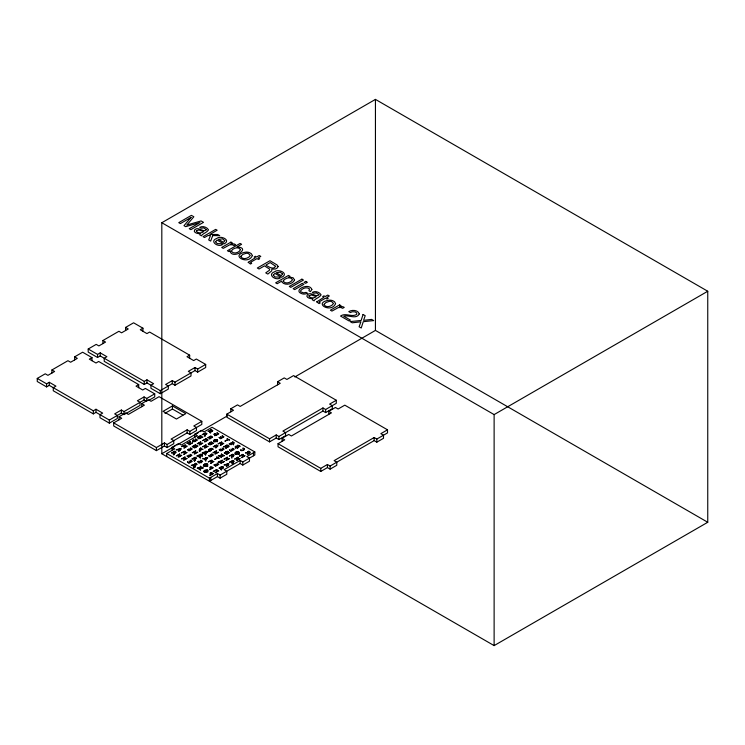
<?xml version="1.0" encoding="UTF-8"?>
<svg xmlns="http://www.w3.org/2000/svg" width="745" height="745" viewBox="0 0 745 745"><rect width="100%" height="100%" fill="white"/><g stroke="black" fill="none" stroke-linecap="round" stroke-linejoin="round"><path stroke-width="1.12" d="M192.685 440.37L193.309 441.478L194.827 441.617L193.244 440.928L193.002 440.109L192.685 442.428M235.327 446.506L236.78 448.071L237.599 447.624L235.327 446.506L235.327 448.565M173.827 452.969L173.091 454.012L173.529 454.264L175.354 452.997L173.352 451.908L171.462 453.007L173.576 452.709L173.827 455.027M221.34 468.149L220.613 469.182L221.051 469.434L222.876 468.167L220.874 467.087L218.983 468.177L221.097 467.888L221.34 470.197M179.2 454.72L178.064 456.946L178.493 457.197L181.799 455.288L178.847 456.471L179.983 454.236L179.554 453.994L176.248 455.903L179.2 454.72L179.2 456.769M189.863 442.353L188.736 444.579L189.165 444.83L192.471 442.921L189.519 444.104L190.655 441.869L190.226 441.627L186.921 443.536L189.863 442.353L189.863 444.411M200.219 442.577L199.092 444.812L199.52 445.054L202.826 443.145L199.874 444.327L201.01 442.102L200.582 441.85L197.276 443.759L200.219 442.577L200.219 444.635M215.882 451.619L214.756 453.854L215.184 454.096L218.49 452.187L215.538 453.37L216.674 451.144L216.246 450.893L212.94 452.802L215.882 451.619L215.882 453.677M226.443 445.845L225.316 448.071L225.744 448.322L229.05 446.413L226.098 447.596L227.234 445.361L226.806 445.119L223.5 447.028L226.443 445.845L226.443 447.903M237.534 457.952L236.398 460.177L236.826 460.429L240.132 458.52L237.189 459.702L238.316 457.477L237.888 457.225L234.582 459.134L237.534 457.952L237.534 460.01M200.545 466.268L199.725 467.627L197.192 468.149L200.144 467.888L198.44 468.866L200.554 468.13L199.632 469.555L200.098 469.825L200.992 468.372L203.366 467.897L200.945 467.897L202.165 467.199L201.746 466.957L200.517 467.674L200.545 466.268L200.554 470.188M221.638 454.012L220.818 455.372L218.285 455.893L221.237 455.633L219.542 456.611L221.647 455.875L220.725 457.3L221.191 457.57L222.084 456.117L224.469 455.642L222.038 455.651L223.258 454.944L222.848 454.701L221.61 455.419L221.638 454.012L221.638 456.061M184.751 451.6L183.987 452.671L186.325 452.504L183.54 454.189L183.959 454.431L187.107 452.429L184.704 452.532L185.375 451.433L184.834 451.116L181.37 452.932L184.751 451.6L184.751 453.649M211.608 460.587L210.844 461.658L213.182 461.49L210.397 463.185L210.816 463.427L213.964 461.425L211.561 461.518L212.232 460.429L211.692 460.112L208.227 461.928L211.608 460.587L211.608 462.645M208.786 449.459L208.591 450.12L209.922 451.032L210.677 450.902L209.336 450.315L209.392 449.645L211.422 450.176L210.751 449.17L211.45 448.723L213.275 449.31L211.692 448.378L210.518 448.583L208.786 449.459L208.786 451.517M200.47 448.145L199.157 449.961L199.399 450.79L200.191 450.734L199.762 449.98L203.059 449.254L200.591 449.328L200.927 447.801L200.47 450.204M205.769 459.227L206.523 459.153L205.48 460.354L205.015 460.084L205.499 459.535L204.121 458.743L202.687 458.743L205.238 458.408L204.651 458.585L205.769 459.227L205.769 461.285M200.154 456.052L198.598 455.884L199.893 455.139L199.446 454.878L196.782 456.024L198.086 456.033C199.567 457.672 199.688 457.784 201.141 455.893L200.154 456.052L200.154 458.101M205.462 453.062L203.897 452.895L205.201 452.15L204.754 451.889L202.091 453.044L203.394 453.044C204.866 454.683 204.996 454.795 206.44 452.913L205.462 453.062L205.462 455.121M194.454 465.644L195.684 465.215C194.24 467.106 194.119 466.994 192.638 465.355L191.335 465.355L194.445 464.461L193.151 465.206L194.454 465.644L194.454 467.702M194.352 459.237L193.942 460.345L196.708 458.119L195.134 457.234L191.847 459.125L195.134 457.747L195.898 458.101L194.352 459.237L194.352 461.285M231.844 456.219L231.434 457.328L234.209 455.102L232.626 454.217L229.348 456.108L232.626 454.729L233.399 455.083L231.844 456.219L231.844 458.268M235.42 452.429L234.871 453.267L235.299 453.882L236.146 452.532L235.42 452.429L235.42 454.487M205.052 434.493L204.242 435.918L207.008 433.692L205.434 432.808L202.156 434.698L205.434 433.32L206.207 433.674L205.052 434.493L205.052 436.551M233.455 461.285C230.112 463.66 232.021 463.623 234.265 461.304L232.682 460.419L229.404 462.31L232.682 460.931L233.455 461.285L233.455 463.343M198.338 436.766L197.555 437.65L198.766 436.998L198.338 436.766L198.338 438.824M204.186 464.358L203.376 465.364L203.804 465.979L204.661 464.629L204.186 464.358L204.186 466.407M202.221 454.636L201.187 455.269L202.603 454.897L202.221 456.685M210.155 430.703L208.023 431.402L209.69 430.964C211.375 431.122 208.954 432.379 210.09 432.659L211.915 431.392L210.155 430.703L210.155 432.752M161.814 222.727L375.443 99.392L707.75 291.248L707.75 522.273L494.121 645.608L161.814 453.752L161.814 222.727L494.121 414.592L707.75 291.248M148.721 400.391L154.727 396.927L154.727 393.844L146.718 398.463L146.718 401.546L144.055 400.009L124.024 411.566L121.351 410.029L114.683 413.885L117.347 415.421L117.347 418.504L109.338 423.132L99.998 417.731L99.998 414.648L102.661 413.112L95.993 409.256L93.321 410.802L49.263 385.361L46.59 386.906L37.25 381.505L37.25 378.423L45.259 373.804L47.931 375.34L54.608 371.485L51.936 369.948L51.936 373.031M51.936 369.948L67.953 360.701L70.626 362.238L77.303 358.382L74.63 356.846L74.63 359.928M74.63 356.846L82.639 352.217L91.989 357.619L91.989 360.701M189.658 358.261L189.658 355.179L186.995 356.715L193.672 360.571L196.335 359.025L205.685 364.426L205.685 367.508L197.676 372.128L195.004 370.591L174.982 382.148L172.309 380.611L165.632 384.467L168.305 386.003L168.305 389.086L160.296 393.714L150.946 388.322L150.946 385.23L153.619 383.694L146.942 379.838L144.269 381.384L100.221 355.942L97.548 357.488L88.199 352.096L88.199 349.005L96.207 344.386L98.88 345.922L105.557 342.076L102.885 340.53L102.885 343.613M102.885 340.53L118.911 331.283L121.575 332.819L128.252 328.973L125.579 327.428L125.579 330.51M125.579 327.428L133.588 322.799L142.938 328.2L142.938 331.283M37.25 378.423L46.59 383.824L49.263 382.278L55.94 386.133L53.268 387.679L53.268 390.762L93.321 413.885L95.993 412.339L99.802 414.546M91.989 357.619L89.316 359.155L95.993 363.011L98.657 361.465L138.71 384.588L138.71 387.679M88.199 349.005L97.548 354.406L100.221 352.86L106.889 356.715L104.226 358.261L104.226 361.344L144.269 384.467L146.942 382.921L160.296 390.631L172.309 383.694L174.982 385.24L190.999 375.983L190.999 372.9L188.327 371.364L195.004 367.508L197.676 369.045L205.685 364.426M142.938 328.2L140.265 329.737L146.942 333.592L149.615 332.056L189.658 355.179M138.71 384.588L136.037 386.133L142.714 389.989L145.387 388.443L154.727 393.844M146.718 398.463L144.055 396.927L137.378 400.782L140.041 402.319L140.041 405.401L125.03 414.071M99.998 414.648L109.338 420.05L121.351 413.112L124.024 414.648L124.024 411.566M119.042 419.808L119.042 416.725L125.709 412.87L128.382 414.406L144.4 405.159L141.736 403.613L141.736 406.705M141.736 403.613L148.404 399.767L151.077 401.304L159.085 396.685L201.811 421.344L201.811 424.426L189.789 431.364L187.125 429.828L171.099 439.075L173.771 440.612L173.771 443.694L167.094 447.549L164.431 446.013L156.422 450.632L113.696 425.972L113.696 422.89L121.705 418.262L119.042 416.725M172.44 405.932L163.09 411.324L176.444 419.035L185.784 413.633L172.44 405.932L172.44 409.014L182.925 415.067M164.962 413.326L172.44 409.014M113.696 422.89L156.422 447.549L164.431 442.93L167.094 444.467L187.125 432.91L189.789 434.447L196.466 430.591L196.466 427.509L193.802 425.972L201.811 421.344M230.829 411.817L230.829 408.735L237.506 404.88L240.179 406.416L280.222 383.293L277.559 381.757L277.559 384.839M277.559 381.757L284.227 377.901L286.899 379.438L293.577 375.592L336.293 400.251L336.293 403.334L325.621 409.499L322.948 407.962L282.895 431.085L285.568 432.622L285.568 435.704L278.891 439.559L276.218 438.023L269.55 441.869L226.825 417.209L226.825 414.127L233.502 410.272L230.829 408.735M172.048 450.408L172.048 447.326L178.716 443.471L181.389 445.016L197.406 435.76L194.743 434.223L194.743 437.306M194.743 434.223L201.411 430.368L204.083 431.904L212.092 427.285L254.818 451.945L254.818 455.027L242.805 461.965L240.132 460.429L224.115 469.676L226.778 471.222L226.778 474.304L220.101 478.15L217.438 476.614L209.429 481.242L209.429 478.15L166.703 453.491L166.703 456.573M161.814 453.752L174.907 446.18M176.928 445.016L198.086 432.808M200.107 431.644L227.309 415.933M294.824 376.951L375.443 330.408L707.75 522.273M166.703 453.491L174.712 448.863L172.048 447.326M173.706 451.712L174.712 451.135L176.146 452.252L175.764 452.802L175.01 451.74L173.706 451.712L173.706 453.77M194.901 464.191L196.54 463.79L195.628 463.26L194.585 463.856L195.022 467.162M233.548 442.828L232.524 443.415L230.773 442.847L232.151 443.638L231.006 444.29L229.199 443.694L231.071 444.774L234.377 442.865L232.505 441.785L233.548 442.828L233.548 444.877M226.825 414.127L269.55 438.786L276.218 434.94L278.891 436.477L322.948 411.044L325.621 412.581L332.289 408.735L332.289 405.643L329.625 404.107L336.293 400.251M247.573 451.787L248.709 451.135L250.134 452.262L249.752 452.811L248.998 451.74L247.573 451.787L247.573 453.835M209.429 478.15L217.438 473.531L220.101 475.068L240.132 463.511L242.805 465.048L249.473 461.202L249.473 458.119L246.809 456.573L254.818 451.945M282.048 441.385L282.048 438.302L288.725 434.447L291.388 435.983L331.441 412.86L328.769 411.324L328.769 414.406M328.769 411.324L335.446 407.468L338.118 409.014L344.795 405.159L387.512 429.818L387.512 432.901L376.83 439.066L374.158 437.529L334.114 460.652L336.777 462.189L336.777 465.28L330.11 469.127L327.437 467.59L320.76 471.445L278.043 446.776L278.043 443.694L284.72 439.839L282.048 438.302M278.043 443.694L320.76 468.363L327.437 464.508L330.11 466.044L374.158 440.612L376.83 442.158L383.507 438.302L383.507 435.22L380.835 433.674L387.512 429.818M217.354 439.755L216.423 441.059L217.605 440.677L217.354 439.755L217.354 441.804M226.918 452.532L224.916 453.556L227.383 453.211L225.884 454.096L226.331 454.357L229.628 452.457L227.886 452.979L226.918 452.532L226.918 454.58M206.98 464.368L207.743 464.778L206.458 465.448L206.98 464.368L206.98 466.417M238.474 452.271L239.229 452.681L237.953 453.351L238.474 452.271L238.474 454.329M207.687 470.216L206.756 471.52L207.939 471.138L207.687 470.216L207.687 472.265M221.507 442.064L218.043 443.88L221.433 442.539L220.669 443.61L223.006 443.443L220.222 445.128L220.641 445.38L223.789 443.377L221.386 443.471L222.057 442.372L221.507 442.064L221.433 444.588M207.026 465.988L207.026 463.939L204.456 464.21L204.456 466.268M204.456 464.21L207.026 463.939M228.38 463.651L226.648 464.154L228.287 464.079L227.681 464.75L228.119 465.001L228.994 464.005L228.38 463.651L228.38 465.709M214.821 433.758L217.028 434.419L217.996 433.841L216.851 432.743L218.779 433.86L216.674 435.136L214.821 433.758L214.821 435.816M247.927 452.504L249.342 452.997L247.517 454.273C246.39 453.994 248.802 452.727 247.126 452.569L245.459 453.007L247.815 452.178L247.927 454.562M222.662 466.556L221.107 466.947L222.532 466.91L223.286 467.981L223.5 467.115L222.662 466.556L222.662 468.605M237.646 446.376L239.247 446.674L237.925 447.428L235.625 446.264L237.664 445.761L237.646 448.434M494.121 414.592L494.121 645.608M376.83 439.066L376.83 442.158M375.443 99.392L375.443 330.408M374.158 437.529L374.158 440.612M330.11 466.044L330.11 469.127M327.437 464.508L327.437 467.59M325.621 409.499L325.621 412.581M322.948 407.962L322.948 411.044M320.76 468.363L320.76 471.445M278.891 436.477L278.891 439.559M276.218 434.94L276.218 438.023M269.55 438.786L269.55 441.869M253.477 452.718L253.477 455.8M249.668 451.694L249.668 453.752M242.805 461.965L242.805 465.048M240.132 460.429L240.132 463.511M239.154 452.345L239.154 454.394M238.884 452.047L238.884 454.105M237.888 457.225L237.888 459.283M235.681 452.262L235.681 454.31M233.502 454.692L233.502 456.741M233.12 460.643L233.12 462.692M233.064 454.441L233.064 456.489M232.626 461.872L232.626 463.93M232.3 462.105L232.3 464.163M226.806 445.119L226.806 447.168M220.101 475.068L220.101 478.15M217.438 473.531L217.438 476.614M216.246 450.893L216.246 452.951M211.049 448.369L211.049 450.427M210.761 477.387L210.761 480.469M210.5 430.899L210.5 432.957M210.518 448.583L210.518 450.641M209.27 449.216L209.27 451.274M207.659 464.442L207.659 466.491M207.389 464.144L207.389 466.202M205.778 452.792L205.778 454.85M201.55 460.717L201.55 462.775M200.656 448.788L200.656 450.837M200.582 441.85L200.582 443.908M200.47 455.782L200.47 457.83M200.005 448.779L200.005 450.827M199.567 449.375L199.567 451.433M197.676 369.045L197.676 372.128M195.46 458.436L195.46 460.485M195.348 464.861L195.348 466.919M195.004 367.508L195.004 370.591M194.743 458.92L194.743 460.978M193.933 465.662L193.933 467.72M193.523 465.867L193.523 467.916M190.226 441.627L190.226 443.685M189.789 431.364L189.789 434.447M187.125 429.828L187.125 432.91M179.554 453.994L179.554 456.042M174.982 382.148L174.982 385.24M173.939 452.504L173.939 454.562M173.594 452.299L173.594 454.357M172.309 380.611L172.309 383.694M167.094 444.467L167.094 447.549M164.431 442.93L164.431 446.013M160.296 390.631L160.296 393.714M156.422 447.549L156.422 450.632M146.942 379.838L146.942 382.921M144.269 381.384L144.269 384.467M144.055 396.927L144.055 400.009M121.351 410.029L121.351 413.112M109.338 420.05L109.338 423.132M100.221 352.86L100.221 355.942M97.548 354.406L97.548 357.488M95.993 409.256L95.993 412.339M93.321 410.802L93.321 413.885M49.263 382.278L49.263 385.361M46.59 383.824L46.59 386.906M311.866 289.433L310.442 291.612L308.933 290.746L309.501 288.948C306.912 286.592 302.507 288.175 300.673 290.727A2.682 1.555 0 0 0 301.045 291.956L303.69 292.878L306.074 292.394L307.583 293.26L305.543 293.912A4.47 2.58 0 0 1 302.694 293.958C291.407 290.867 308.868 281.75 311.866 289.433M248.243 262.296L250.478 264.056L251.698 263.348L250.627 262.65L250.944 262.091L256.96 258.617L258.431 259.465L259.688 258.738L258.217 257.891L260.797 256.401L259.223 255.498L256.653 256.988L255.405 256.271L254.147 256.997L255.395 257.714L248.243 262.296M316.774 301.855L319.009 303.625L320.238 302.917L319.158 302.219L319.475 301.66L325.49 298.186L326.962 299.034L328.228 298.307L326.757 297.46L329.327 295.97L327.763 295.067L325.192 296.557L323.945 295.83L322.678 296.566L323.926 297.283L316.774 301.855M215.547 241.743L217.242 243.643L221.014 243.708L222.532 244.583C217.829 247.759 208.963 241.026 216.925 238.353C220.93 235.057 231.62 240.402 223.882 243.96L217.13 240.058L215.547 241.743M273.313 275.091L275.007 276.991L278.779 277.056L280.297 277.941C275.594 281.107 266.719 274.383 274.691 271.702C278.695 268.405 289.386 273.75 281.647 277.308L274.896 273.406L273.313 275.091M206.235 229.544L206.197 230.056C202.798 232.524 198.375 226.238 194.752 229.739C192.555 232.645 198.217 233.995 200.284 233.669L199.744 234.833L201.513 235.839C201.811 233.883 206.616 232.906 208.432 230.009L208.339 229.553C206.533 226.955 202.566 225.716 199.716 227.365L201.159 228.194L203.785 227.895L206.235 229.544M318.832 294.545L318.786 295.057C315.386 297.525 310.972 291.239 307.35 294.75C305.152 297.646 310.805 298.996 312.881 298.671L312.341 299.835L314.111 300.84C314.409 298.894 319.205 297.907 321.03 295.011L320.937 294.554C319.121 291.956 315.163 290.718 312.313 292.366L313.757 293.204L316.374 292.906L318.832 294.545M244.043 449.067L242.628 450.278L240.551 449.701C239.545 452.131 247.889 449.505 243.094 448.034L242.674 448.276L244.043 449.067M240.924 256.252L240.868 256.718C242.814 260.191 248.811 258.45 250.292 255.386L248.411 253.551A2.98 1.723 0 0 0 245.99 253.328L242.73 254.464L240.924 256.252M324.149 304.305L324.084 304.77C326.04 308.244 332.037 306.493 333.509 303.438L331.637 301.604A2.98 1.723 0 0 0 329.215 301.38L325.956 302.517L324.149 304.305M278.071 266.449L277.466 267.828L275.426 268.992L271.776 269.178L271.748 270.817L267.828 274.076L265.732 272.866L269.42 270.267L269.671 269.15L264.466 265.872L259.046 269.001L257.332 268.014L269.969 260.722L277.028 264.922L278.071 266.449M240.505 249.603C239.322 252.685 233.707 254.473 231.499 251.419L231.472 250.851C233.008 247.983 238.651 246.325 240.505 249.603M230.028 250.888C231.714 260.238 252.229 247.889 237.022 246.94L241.603 244.295L240.095 243.429L227.421 250.748L228.845 251.568L230.028 250.888M204.326 471.259L204.102 472.051L203.739 471.147L204.484 470.421L204.959 470.7L204.326 471.259M213.992 440.798L213.768 441.589L213.405 440.686L214.15 439.96L214.625 440.23L213.992 440.798M252.359 255.563C248.104 265.89 228.883 254.734 245.99 252.108A5.373 3.101 0 0 1 249.501 252.648L251.316 253.682L252.359 255.563M335.576 303.615C331.32 313.943 312.108 302.787 329.215 300.161A5.373 3.101 0 0 1 332.726 300.701L334.533 301.725L335.576 303.615M196.438 230.717L196.345 231.192C197.919 233.464 201.653 233.297 203.674 231.62L198.915 229.972L196.438 230.717M309.035 295.728L308.942 296.203C310.516 298.475 314.241 298.298 316.271 296.631L311.512 294.973L309.035 295.728M224.813 240.644L223.528 242.33L218.406 239.369L222.513 238.819L224.813 240.644M282.579 274.002L281.284 275.678L276.171 272.726L280.278 272.167L282.579 274.002M275.669 266.347C273.583 270.258 268.256 266.719 265.89 265.052L270.212 262.557L275.669 266.347M215.193 447.447L215.864 447.996L218.071 445.78L216.497 444.895L213.21 446.795L216.497 445.417L217.261 445.761L215.193 447.447M359.286 313.924C356.361 319.81 348.539 314.604 343.724 316.206L350.448 320.089L348.986 320.927L340.53 316.048C345.531 312.369 351.929 317.631 356.743 314.362L356.725 312.947L355.104 311.913L352.506 311.717L350.355 312.546L348.781 311.633C351.929 309.575 358.038 309.901 359.286 313.924M294.573 280.008C292.599 284.236 285.065 285.94 281.936 282.048L281.899 281.005L277.196 283.724L275.65 282.83L288.492 275.417L289.991 276.283L288.771 276.991L293.111 277.773L294.573 280.008M212.698 430.647L212.325 431.197L211.571 430.135L210.267 430.107L211.273 429.53L212.698 430.647M212.334 437.064L211.952 437.604L211.198 436.542L209.894 436.514L210.9 435.937L212.334 437.064M363.057 314.464L361.139 320.471L350.141 321.598L352.208 322.79L360.897 321.812L359.109 326.776L361.232 328.005L363.262 321.691L373.664 320.583L371.625 319.409L363.588 320.35L365.199 315.703L363.057 314.464M208.321 443.508L208.423 444.104L209.438 443.182L208.321 443.508M224.385 452.746L224.478 453.342L225.493 452.411L224.385 452.746M197.881 461.667L198.505 462.775L200.023 462.915L197.881 461.667M214.02 434.186L214.644 435.294L216.162 435.434L214.02 434.186M219.291 449.542L219.915 450.651L221.433 450.79L219.291 449.542M210.286 467.543L211.934 468.54L209.941 469.685L209.503 469.434L210.686 468.633L209.792 467.897L210.286 467.543M210.388 473.42L212.036 474.416L210.043 475.561L209.606 475.31L210.788 474.509L209.885 473.773L210.388 473.42M212.716 235.597L210.677 241.073L208.693 239.937L210.472 235.597L207.985 235.532L204.521 237.525L203.04 236.668L215.668 229.376L217.158 230.233L209.82 234.47L217.708 234.498L219.691 235.643L212.716 235.597M210.006 437.771L209.28 438.814L209.718 439.066L211.543 437.799L209.541 436.719L207.65 437.809L210.006 437.771M283.594 280.325L283.37 281.433C285.642 284.348 290.736 282.681 292.385 279.915L292.375 279.356C290.233 276.442 285.661 278.127 283.594 280.325M201.532 436.496L200.638 436.821L201.532 436.496M212.204 442.67L211.301 442.996L212.204 442.67M228.259 451.908L227.365 452.234L228.259 451.908M185.552 445.175L184.881 446.274L187.284 446.171L184.136 448.173L183.708 447.931L186.492 446.246L184.164 446.413L184.928 445.342L181.538 446.674L185.002 444.858L185.552 445.175M243.364 454.674L242.693 455.772L245.096 455.679L241.948 457.681L241.529 457.43L244.313 455.744L241.976 455.912L242.74 454.841L239.35 456.182L242.814 454.357L243.364 454.674M191.009 217.419L183.987 225.67L185.682 226.648L199.939 222.578L189.249 228.706L190.878 229.646L203.506 222.355L201.085 220.948L186.799 225.037L193.849 216.776L191.4 215.361L178.763 222.653L180.402 223.593L191.009 217.419M179.964 450.241L178.921 451.442L178.455 451.172L178.94 450.623L177.571 449.831L176.127 449.831L178.204 449.216L179.964 450.241M181.128 448.9L180.262 449.896L179.815 449.645L180.42 448.974L178.791 449.049L181.128 448.9M207.687 457.812L206.821 458.808L206.374 458.557L206.98 457.886L205.35 457.961L207.687 457.812M227.83 465.346L226.778 466.547L226.312 466.277L226.806 465.727L225.428 464.936L223.984 464.936L226.061 464.331L227.83 465.346M195.19 440.751L195.339 441.319L197.434 440.044L195.507 438.935L196.652 440.034L195.684 440.602L193.476 439.95L195.19 440.751M200.396 462.049L200.535 462.617L202.631 461.341L200.703 460.233L201.848 461.332L200.88 461.9L198.673 461.239L200.396 462.049M221.805 449.924L221.945 450.492L224.04 449.216L222.112 448.108L223.258 449.207L222.289 449.775L220.082 449.114L221.805 449.924M212.437 467.627L212.418 468.26L213.349 467.72L211.822 466.919L210.174 467.059L212.437 467.627M212.53 473.503L212.521 474.137L213.442 473.596L211.925 472.796L210.276 472.935L212.53 473.503M207.212 452.364L206.495 452.28L207.902 451.917L207.212 452.364M196.457 464.675L195.739 464.591L197.146 464.228L196.457 464.675M200.656 437.799L199.157 438.684L202.919 437.036L201.159 437.566L200.191 437.119L198.189 438.144L200.656 437.799M211.319 443.973L209.829 444.858L213.61 443.21L211.831 443.741L210.854 443.294L208.861 444.318L211.319 443.973M219.086 461.649L218.006 462.31L219.123 462.133L221.153 463.297L224.459 461.388L221.088 462.813L219.84 462.086L222.755 460.401L222.308 460.149L219.086 461.649M214.588 441.543L214.16 441.794L216.525 441.524L214.588 441.543M204.624 465.932L204.195 466.184L206.561 465.914L204.624 465.932M204.922 472.004L204.493 472.256L206.859 471.985L204.922 472.004M236.118 453.835L235.69 454.087L238.055 453.817L236.118 453.835M230.931 242.134L221.721 247.452L223.267 248.346L229.646 244.844L232.254 244.76L233.939 245.571L235.578 244.63L234.088 243.913L230.81 243.904L232.403 242.982L230.931 242.134M301.911 279.161L289.284 286.462L290.829 287.356L303.466 280.055L301.911 279.161M302.321 283.398L293.148 288.697L294.722 289.6L303.895 284.311L302.321 283.398M305.785 281.396L304.025 282.411L305.599 283.324L307.359 282.308L305.785 281.396M339.608 304.882L330.398 310.199L331.944 311.093L338.323 307.592L340.931 307.508L342.626 308.318L344.255 307.378L342.765 306.661L339.487 306.651L341.08 305.729L339.608 304.882M195.516 444.681L192.201 446.581L194.622 447.978L197.928 446.078L194.575 447.531L193.979 447.196L196.922 445.491L193.579 446.963L192.983 446.618L195.926 444.914L195.516 444.681M205.918 438.768L202.612 440.677L205.965 439.252L207.324 440.034L204.409 441.72L204.866 441.971L208.172 440.062L205.918 438.768M187.517 449.608L189.016 450.911L192.322 449.002L190.441 447.913L191.493 448.956L190.469 449.552L188.718 448.974L190.087 449.766L188.951 450.427L187.517 449.608M184.862 457.048L181.556 458.957L183.521 458.343L184.909 459.144L183.391 460.019L183.838 460.28L187.144 458.371L185.3 458.92L183.913 458.119L185.309 457.309L184.862 457.048M195.553 450.865L192.247 452.774L194.222 452.159L195.609 452.96L194.091 453.835L194.538 454.096L197.844 452.187L195.991 452.737L194.603 451.936L196.01 451.125L195.553 450.865M205.89 444.914L202.584 446.823L204.558 446.208L205.937 447.009L204.419 447.885L204.875 448.145L208.181 446.236L206.328 446.786L204.94 445.985L206.346 445.175L205.89 444.914M187.135 455.959L188.625 457.262L191.931 455.353L190.059 454.273L191.102 455.316L190.077 455.903L188.708 455.111L189.696 456.126L188.559 456.787L187.135 455.959M219.17 437.455L220.66 438.758L223.966 436.849L222.094 435.769L223.137 436.812L222.112 437.408L220.362 436.831L221.731 437.622L220.595 438.284L219.17 437.455M227.178 438.712L227.774 439.494L224.85 441.18L228.231 439.755L229.59 440.099L227.178 438.712M200.442 454.301L200.349 454.869L201.988 454.469L200.442 454.301M187.479 461.937L188.969 463.241L192.275 461.332L190.403 460.252L191.446 461.295L190.422 461.891L189.053 461.099L190.05 462.105L188.904 462.766L187.479 461.937M205.741 451.312L205.657 451.88L207.296 451.479L205.741 451.312M208.637 455.623L210.127 456.936L213.433 455.027L211.552 453.938L212.604 454.981L211.58 455.577L210.211 454.785L211.198 455.791L210.062 456.452L208.637 455.623M227.933 445.221L227.476 445.482L228.864 445.761L227.933 445.221M216.823 456.983L217.419 457.765L214.495 459.46L217.875 458.035L219.235 458.371L216.823 456.983M229.423 449.999L230.913 451.302L234.219 449.393L232.347 448.313L233.39 449.356L232.366 449.952L230.997 449.161L231.984 450.166L230.848 450.827L229.423 449.999M239.974 446.246L237.767 445.277L239.974 446.246M227.234 457.234L223.928 459.144L225.893 458.529L227.281 459.33L225.763 460.205L226.21 460.466L229.516 458.557L227.672 459.106L226.284 458.305L227.681 457.495L227.234 457.234M214.066 464.927L215.566 466.24L218.872 464.331L216.991 463.241L218.043 464.284L217.018 464.88L215.268 464.303L216.637 465.094L215.501 465.755L214.066 464.927M216.525 469.555L213.219 471.464L216.581 470.048L217.931 470.831L215.026 472.507L215.473 472.768L218.779 470.859L216.525 469.555M199.055 436.346L201.038 435.927L199.055 436.346M209.718 442.521L211.701 442.111L209.718 442.521M225.782 451.759L227.756 451.34L225.782 451.759M215.063 439.988L214.42 439.82L216.991 439.541L215.063 439.988M236.593 452.28L235.951 452.113L238.521 451.842L236.593 452.28M205.397 470.449L204.754 470.281L207.324 470.002L205.397 470.449"/></g></svg>
